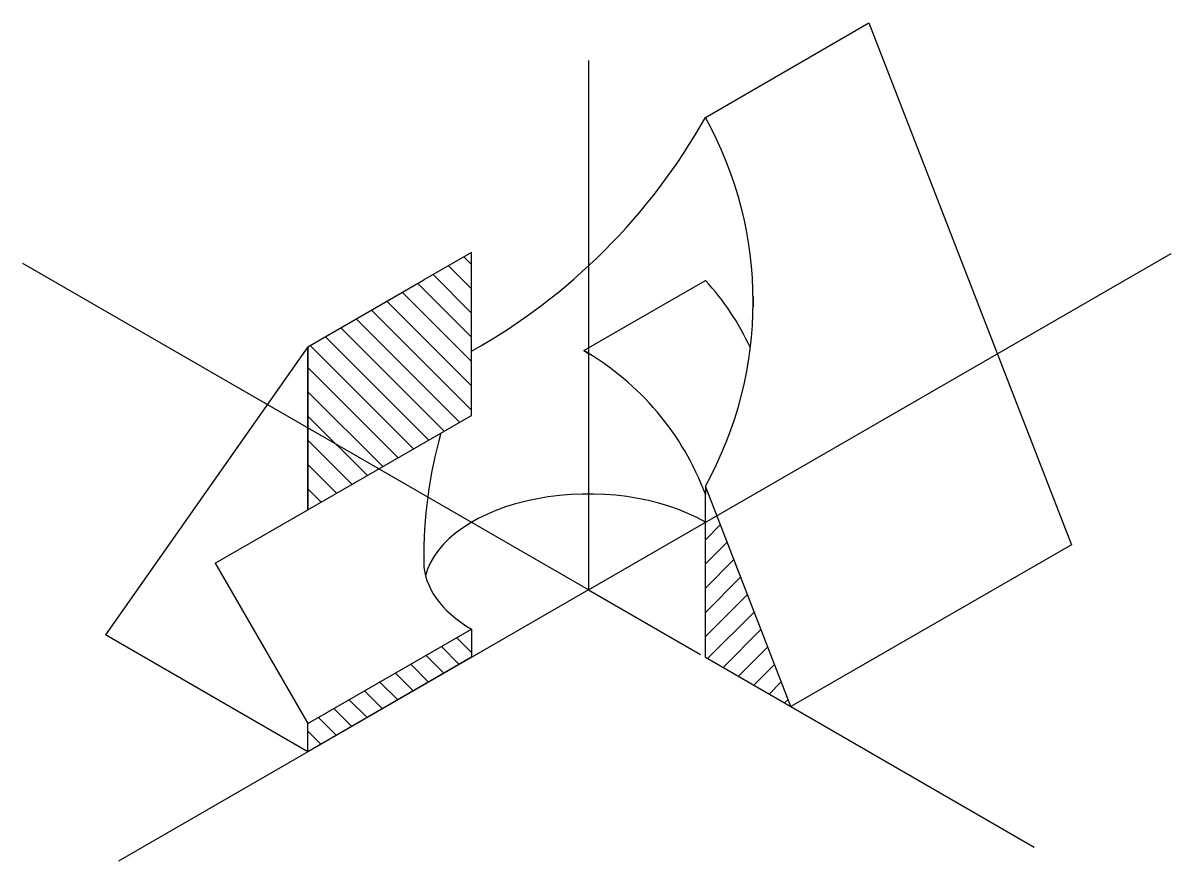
# Model space of a CAD drawing. Header units: millimetres. Extents: x 1207 to 1420, y 1373 to 1529.
import ezdxf

# ---------------------------------------------------------------- set-up
doc = ezdxf.new("R2010")
doc.units = ezdxf.units.MM
doc.linetypes.add('ACAD_ISO08W100', pattern=[36, 24, -3, 6, -3])
doc.layers.add('основний', color=18, linetype='Continuous', lineweight=100)

msp = doc.modelspace()

# ---------------------------------------------------------------- hatches: boundary and pattern name
at = {"lineweight": 25}
h = msp.add_hatch(dxfattribs=at)
h.set_pattern_fill('ANSI31', color=0, angle=90)
h.set_pattern_definition([(135, (-389.2654, -397.5083), (-2.245064, -2.245064), [])])
h.paths.add_polyline_path([(1290.06, 1486.1), (1281.21, 1480.99), (1259.75, 1468.6), (1259.75, 1453.6), (1272.91, 1446), (1284.4, 1452.64), (1290.06, 1455.9)])
h.paths.add_polyline_path([(1272.91, 1446), (1259.75, 1453.6), (1259.75, 1438.4)])
h.paths.add_polyline_path([(1290.06, 1411.1), (1290.06, 1416.3), (1259.75, 1398.8), (1259.75, 1393.6)])
h = msp.add_hatch(dxfattribs=at)
h.set_pattern_fill('ANSI31', color=0)
h.set_pattern_definition([(45, (-389.2654, -397.5083), (-2.245064, 2.245064), [])])
h.paths.add_polyline_path([(1335.48, 1437.33), (1333.36, 1436.1), (1333.36, 1416.3), (1333.36, 1411.1), (1349.21, 1401.95)])

# ---------------------------------------------------------------- linework, layer by layer
at = {"color": 0, "lineweight": 30}
for p, q in [((1333.36, 1511.1), (1363.67, 1528.6)), ((1363.67, 1528.6), (1401.17, 1431.95)), ((1290.06, 1486.1), (1281.21, 1480.99)), ((1290.06, 1455.9), (1290.06, 1486.1)), ((1259.75, 1468.6), (1281.21, 1480.99)), ((1320.6, 1473.53), (1333.36, 1480.9)), ((1310.84, 1467.9), (1320.6, 1473.53)), ((1259.75, 1468.6), (1222.25, 1415.25)), ((1259.75, 1468.6), (1259.75, 1438.4)), ((1259.75, 1438.4), (1284.4, 1452.64)), ((1349.21, 1401.95), (1333.36, 1442.79)), ((1333.36, 1416.3), (1333.36, 1441.3)), ((1242.6, 1428.5), (1259.75, 1438.4)), ((1401.17, 1431.95), (1349.21, 1401.95)), ((1242.6, 1428.5), (1259.75, 1398.8)), ((1259.75, 1398.8), (1290.06, 1416.3)), ((1290.06, 1416.3), (1290.06, 1411.1)), ((1333.36, 1411.1), (1333.36, 1416.3)), ((1259.75, 1393.6), (1222.25, 1415.25)), ((1290.06, 1411.1), (1259.75, 1393.6)), ((1333.36, 1411.1), (1349.21, 1401.95)), ((1259.75, 1393.6), (1259.75, 1398.8))]:
    msp.add_line(p, q, dxfattribs=at)
at = {"color": 0, "lineweight": 25}
for p, q in [((1311.71, 1521.62), (1311.71, 1423.6)), ((1311.71, 1423.6), (1419.61, 1485.9)), ((1311.71, 1423.6), (1206.98, 1484.07)), ((1342.21, 1477.94), (1342.21, 1475.95)), ((1310.84, 1467.9), (1320.6, 1473.53)), ((1259.75, 1438.4), (1259.75, 1468.6)), ((1310.84, 1467.9), (1311.71, 1467.4)), ((1310.84, 1467.9), (1311.71, 1467.4)), ((1284.4, 1452.64), (1290.06, 1455.9)), ((1333.36, 1442.79), (1333.36, 1441.3)), ((1281.21, 1430.42), (1281.21, 1428.8)), ((1311.71, 1423.6), (1224.67, 1373.35)), ((1333.36, 1411.1), (1394.24, 1375.95)), ((1259.75, 1393.6), (1259.75, 1398.8))]:
    msp.add_line(p, q, dxfattribs=at)
at = {"color": 0, "lineweight": 30}
for centre, radius, start, end in [((1234.67, 1566.5), 113.18, 299.3003, 330.6931), ((1271.92, 1476.95), 70.3, 330.9318, 29.0682), ((1298.46, 1448.6), 47.56, 24.608, 42.7816), ((1285.01, 1423.19), 51.64, 20.5296, 59.9754), ((1365.71, 1429.61), 84.51, 164.1889, 180.5487)]:
    msp.add_arc(centre, radius, start, end, dxfattribs=at)
for centre, start_param, end_param in [((1311.71, 1423.6), 3.923008, 6.136178), ((1311.71, 1428.8), 6.283185, 7.064601)]:
    msp.add_ellipse(centre, major_axis=(-30.5, 0), ratio=0.581967, start_param=start_param, end_param=end_param, dxfattribs=at)
at = {"layer": 'основний', "color": 0, "linetype": 'ACAD_ISO08W100', "lineweight": 25}
msp.add_line((1311.71, 1423.6), (1333.36, 1411.1), dxfattribs=at)

doc.saveas('drawing.dxf')
